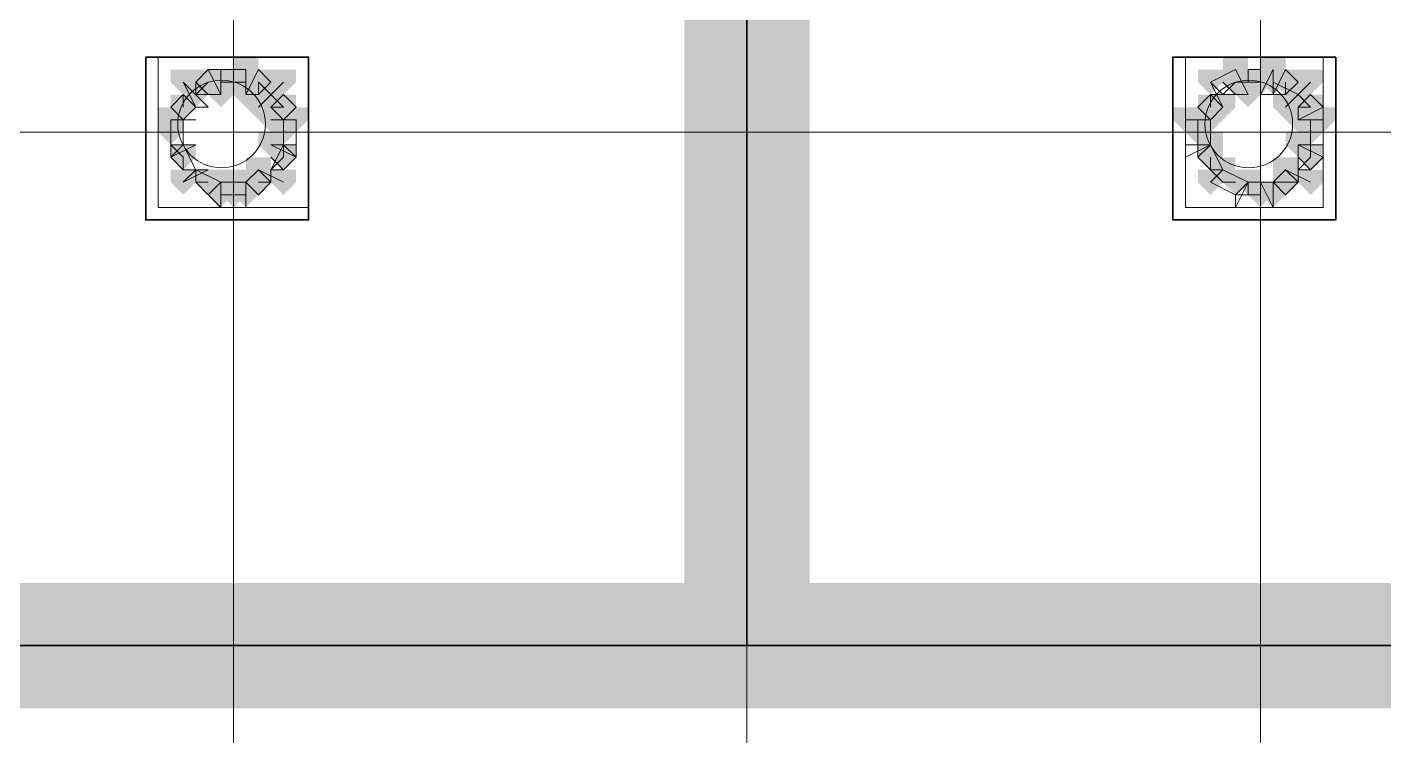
# Model space of a CAD drawing. Header units: millimetres. Extents: x 2315 to 4619, y 1334 to 1897.
# Drawn here: x 3958.53 to 3965.14, y 1541.26 to 1544.71 of the extents above; entities that cross this region are included whole.
import ezdxf

# ---------------------------------------------------------------- set-up
doc = ezdxf.new("R2010")
doc.units = ezdxf.units.MM
for name, color, linetype, true_color in [('PDF_10', 7, 'Continuous', 0x00b85c), ('PDF_AXIS', 7, 'Continuous', 0x00b85c), ('PDF_柱构件', 7, 'Continuous', 0x00b85c), ('PDF_转运站初步方案', 7, 'Continuous', 0x00b85c)]:
    doc.layers.add(name, color=color, linetype=linetype, true_color=true_color)
doc.layers.add('PDF_中心线层', color=1, linetype='Continuous')
doc.layers.add('PDF_粗实线层', color=7, linetype='Continuous')

msp = doc.modelspace()

# ---------------------------------------------------------------- hatches: boundary and pattern name
at = {"layer": 'PDF_10', "transparency": 33554559}
for points in [[(3959.4101, 1544.506), (3959.349, 1544.506), (3959.349, 1544.4449), (3959.4101, 1544.3839), (3959.4712, 1544.4449), (3959.4712, 1544.506)], [(3959.4101, 1544.506), (3959.349, 1544.506), (3959.349, 1544.4449), (3959.4101, 1544.3839), (3959.4712, 1544.4449), (3959.4712, 1544.506)], [(3959.5323, 1544.506), (3959.4712, 1544.506), (3959.4712, 1544.4449), (3959.5323, 1544.3839), (3959.5933, 1544.4449), (3959.5933, 1544.506)], [(3959.5323, 1544.506), (3959.4712, 1544.506), (3959.4712, 1544.4449), (3959.5323, 1544.3839), (3959.5933, 1544.4449), (3959.5933, 1544.506)], [(3959.6544, 1544.506), (3959.5933, 1544.506), (3959.5933, 1544.4449), (3959.6544, 1544.3839), (3959.7155, 1544.4449), (3959.7155, 1544.506)], [(3959.6544, 1544.506), (3959.5933, 1544.506), (3959.5933, 1544.4449), (3959.6544, 1544.3839), (3959.7155, 1544.4449), (3959.7155, 1544.506)], [(3964.4187, 1544.506), (3964.3577, 1544.506), (3964.3577, 1544.4449), (3964.4187, 1544.3839), (3964.4798, 1544.4449), (3964.4798, 1544.506)], [(3964.4187, 1544.506), (3964.3577, 1544.506), (3964.3577, 1544.4449), (3964.4187, 1544.3839), (3964.4798, 1544.4449), (3964.4798, 1544.506)], [(3964.5409, 1544.506), (3964.4798, 1544.506), (3964.4798, 1544.4449), (3964.5409, 1544.3839), (3964.602, 1544.4449), (3964.602, 1544.506)], [(3964.5409, 1544.506), (3964.4798, 1544.506), (3964.4798, 1544.4449), (3964.5409, 1544.3839), (3964.602, 1544.4449), (3964.602, 1544.506)], [(3964.6631, 1544.506), (3964.602, 1544.506), (3964.602, 1544.4449), (3964.6631, 1544.3839), (3964.7242, 1544.4449), (3964.7242, 1544.506)], [(3964.6631, 1544.506), (3964.602, 1544.506), (3964.602, 1544.4449), (3964.6631, 1544.3839), (3964.7242, 1544.4449), (3964.7242, 1544.506)], [(3959.2879, 1544.3839), (3959.2269, 1544.3839), (3959.2269, 1544.3228), (3959.2879, 1544.2617), (3959.349, 1544.3228), (3959.349, 1544.3839)], [(3959.2879, 1544.3839), (3959.2269, 1544.3839), (3959.2269, 1544.3228), (3959.2879, 1544.2617), (3959.349, 1544.3228), (3959.349, 1544.3839)], [(3959.2879, 1544.3839), (3959.2269, 1544.3839), (3959.2269, 1544.3228), (3959.2879, 1544.2617), (3959.349, 1544.3228), (3959.349, 1544.3839)], [(3959.7766, 1544.3839), (3959.7155, 1544.3839), (3959.7155, 1544.3228), (3959.7766, 1544.2617), (3959.8377, 1544.3228), (3959.8377, 1544.3839)], [(3959.7766, 1544.3839), (3959.7155, 1544.3839), (3959.7155, 1544.3228), (3959.7766, 1544.2617), (3959.8377, 1544.3228), (3959.8377, 1544.3839)], [(3964.2966, 1544.3839), (3964.2355, 1544.3839), (3964.2355, 1544.3228), (3964.2966, 1544.2617), (3964.3577, 1544.3228), (3964.3577, 1544.3839)], [(3964.2966, 1544.3839), (3964.2355, 1544.3839), (3964.2355, 1544.3228), (3964.2966, 1544.2617), (3964.3577, 1544.3228), (3964.3577, 1544.3839)], [(3964.2966, 1544.3839), (3964.2355, 1544.3839), (3964.2355, 1544.3228), (3964.2966, 1544.2617), (3964.3577, 1544.3228), (3964.3577, 1544.3839)], [(3964.7852, 1544.3839), (3964.7242, 1544.3839), (3964.7242, 1544.3228), (3964.7852, 1544.2617), (3964.8463, 1544.3228), (3964.8463, 1544.3839)], [(3964.7852, 1544.3839), (3964.7242, 1544.3839), (3964.7242, 1544.3228), (3964.7852, 1544.2617), (3964.8463, 1544.3228), (3964.8463, 1544.3839)], [(3959.2269, 1544.2617), (3959.1658, 1544.2617), (3959.1658, 1544.2006), (3959.2269, 1544.1395), (3959.2879, 1544.2006), (3959.2879, 1544.2617)], [(3959.2269, 1544.2617), (3959.1658, 1544.2617), (3959.1658, 1544.2006), (3959.2269, 1544.1395), (3959.2879, 1544.2006), (3959.2879, 1544.2617)], [(3959.7766, 1544.2617), (3959.7155, 1544.2617), (3959.7155, 1544.2006), (3959.7766, 1544.1395), (3959.8377, 1544.2006), (3959.8377, 1544.2617)], [(3959.7766, 1544.2617), (3959.7155, 1544.2617), (3959.7155, 1544.2006), (3959.7766, 1544.1395), (3959.8377, 1544.2006), (3959.8377, 1544.2617)], [(3964.2355, 1544.2617), (3964.1744, 1544.2617), (3964.1744, 1544.2006), (3964.2355, 1544.1395), (3964.2966, 1544.2006), (3964.2966, 1544.2617)], [(3964.2355, 1544.2617), (3964.1744, 1544.2617), (3964.1744, 1544.2006), (3964.2355, 1544.1395), (3964.2966, 1544.2006), (3964.2966, 1544.2617)], [(3964.7852, 1544.2617), (3964.7242, 1544.2617), (3964.7242, 1544.2006), (3964.7852, 1544.1395), (3964.8463, 1544.2006), (3964.8463, 1544.2617)], [(3964.7852, 1544.2617), (3964.7242, 1544.2617), (3964.7242, 1544.2006), (3964.7852, 1544.1395), (3964.8463, 1544.2006), (3964.8463, 1544.2617)], [(3959.2879, 1544.1395), (3959.2269, 1544.1395), (3959.2269, 1544.0784), (3959.2879, 1544.0174), (3959.349, 1544.0784), (3959.349, 1544.1395)], [(3959.2879, 1544.1395), (3959.2269, 1544.1395), (3959.2269, 1544.0784), (3959.2879, 1544.0174), (3959.349, 1544.0784), (3959.349, 1544.1395)], [(3959.7766, 1544.1395), (3959.7155, 1544.1395), (3959.7155, 1544.0784), (3959.7766, 1544.0174), (3959.8377, 1544.0784), (3959.8377, 1544.1395)], [(3959.7766, 1544.1395), (3959.7155, 1544.1395), (3959.7155, 1544.0784), (3959.7766, 1544.0174), (3959.8377, 1544.0784), (3959.8377, 1544.1395)], [(3964.2966, 1544.1395), (3964.2355, 1544.1395), (3964.2355, 1544.0784), (3964.2966, 1544.0174), (3964.3577, 1544.0784), (3964.3577, 1544.1395)], [(3964.2966, 1544.1395), (3964.2355, 1544.1395), (3964.2355, 1544.0784), (3964.2966, 1544.0174), (3964.3577, 1544.0784), (3964.3577, 1544.1395)], [(3964.7852, 1544.1395), (3964.7242, 1544.1395), (3964.7242, 1544.0784), (3964.7852, 1544.0174), (3964.8463, 1544.0784), (3964.8463, 1544.1395)], [(3964.7852, 1544.1395), (3964.7242, 1544.1395), (3964.7242, 1544.0784), (3964.7852, 1544.0174), (3964.8463, 1544.0784), (3964.8463, 1544.1395)], [(3959.4101, 1544.0174), (3959.349, 1544.0174), (3959.349, 1543.9563), (3959.4101, 1543.8952), (3959.4712, 1543.9563), (3959.4712, 1544.0174)], [(3959.4101, 1544.0174), (3959.349, 1544.0174), (3959.349, 1543.9563), (3959.4101, 1543.8952), (3959.4712, 1543.9563), (3959.4712, 1544.0174)], [(3959.6544, 1544.0174), (3959.5933, 1544.0174), (3959.5933, 1543.9563), (3959.6544, 1543.8952), (3959.7155, 1543.9563), (3959.7155, 1544.0174)], [(3959.6544, 1544.0174), (3959.5933, 1544.0174), (3959.5933, 1543.9563), (3959.6544, 1543.8952), (3959.7155, 1543.9563), (3959.7155, 1544.0174)], [(3959.6544, 1544.0174), (3959.5933, 1544.0174), (3959.5933, 1543.9563), (3959.6544, 1543.8952), (3959.7155, 1543.9563), (3959.7155, 1544.0174)], [(3964.4187, 1544.0174), (3964.3577, 1544.0174), (3964.3577, 1543.9563), (3964.4187, 1543.8952), (3964.4798, 1543.9563), (3964.4798, 1544.0174)], [(3964.4187, 1544.0174), (3964.3577, 1544.0174), (3964.3577, 1543.9563), (3964.4187, 1543.8952), (3964.4798, 1543.9563), (3964.4798, 1544.0174)], [(3964.6631, 1544.0174), (3964.602, 1544.0174), (3964.602, 1543.9563), (3964.6631, 1543.8952), (3964.7242, 1543.9563), (3964.7242, 1544.0174)], [(3964.6631, 1544.0174), (3964.602, 1544.0174), (3964.602, 1543.9563), (3964.6631, 1543.8952), (3964.7242, 1543.9563), (3964.7242, 1544.0174)], [(3964.6631, 1544.0174), (3964.602, 1544.0174), (3964.602, 1543.9563), (3964.6631, 1543.8952), (3964.7242, 1543.9563), (3964.7242, 1544.0174)], [(3959.5323, 1543.9563), (3959.4712, 1543.9563), (3959.4712, 1543.8952), (3959.5323, 1543.8341), (3959.5933, 1543.8952), (3959.5933, 1543.9563)], [(3959.5323, 1543.9563), (3959.4712, 1543.9563), (3959.4712, 1543.8952), (3959.5323, 1543.8341), (3959.5933, 1543.8952), (3959.5933, 1543.9563)], [(3964.5409, 1543.9563), (3964.4798, 1543.9563), (3964.4798, 1543.8952), (3964.5409, 1543.8341), (3964.602, 1543.8952), (3964.602, 1543.9563)], [(3964.5409, 1543.9563), (3964.4798, 1543.9563), (3964.4798, 1543.8952), (3964.5409, 1543.8341), (3964.602, 1543.8952), (3964.602, 1543.9563)]]:
    msp.add_hatch(color=6, dxfattribs=at).paths.add_polyline_path(points)
at = {"layer": 'PDF_柱构件', "transparency": 33554559}
for points in [[(3959.5933, 1544.5671), (3959.5323, 1544.5671), (3959.5323, 1544.506), (3959.5933, 1544.4449), (3959.6544, 1544.506), (3959.6544, 1544.5671)], [(3964.4187, 1544.5671), (3964.3577, 1544.5671), (3964.3577, 1544.506), (3964.4187, 1544.4449), (3964.4798, 1544.506), (3964.4798, 1544.5671)], [(3964.602, 1544.5671), (3964.5409, 1544.5671), (3964.5409, 1544.506), (3964.602, 1544.4449), (3964.6631, 1544.506), (3964.6631, 1544.5671)], [(3959.2879, 1544.506), (3959.2269, 1544.506), (3959.2269, 1544.4449), (3959.2879, 1544.3839), (3959.349, 1544.4449), (3959.349, 1544.506)], [(3959.4712, 1544.506), (3959.4101, 1544.506), (3959.4101, 1544.4449), (3959.4712, 1544.3839), (3959.5323, 1544.4449), (3959.5323, 1544.506)], [(3959.5933, 1544.506), (3959.5323, 1544.506), (3959.5323, 1544.4449), (3959.5933, 1544.3839), (3959.6544, 1544.4449), (3959.6544, 1544.506)], [(3959.7766, 1544.506), (3959.7155, 1544.506), (3959.7155, 1544.4449), (3959.7766, 1544.3839), (3959.8377, 1544.4449), (3959.8377, 1544.506)], [(3964.2966, 1544.506), (3964.2355, 1544.506), (3964.2355, 1544.4449), (3964.2966, 1544.3839), (3964.3577, 1544.4449), (3964.3577, 1544.506)], [(3964.602, 1544.506), (3964.5409, 1544.506), (3964.5409, 1544.4449), (3964.602, 1544.3839), (3964.6631, 1544.4449), (3964.6631, 1544.506)], [(3964.7852, 1544.506), (3964.7242, 1544.506), (3964.7242, 1544.4449), (3964.7852, 1544.3839), (3964.8463, 1544.4449), (3964.8463, 1544.506)], [(3959.349, 1544.4449), (3959.2879, 1544.4449), (3959.2879, 1544.3839), (3959.349, 1544.3228), (3959.4101, 1544.3839), (3959.4101, 1544.4449)], [(3959.4712, 1544.4449), (3959.4101, 1544.4449), (3959.4101, 1544.3839), (3959.4712, 1544.3228), (3959.5323, 1544.3839), (3959.5323, 1544.4449)], [(3959.5933, 1544.4449), (3959.5323, 1544.4449), (3959.5323, 1544.3839), (3959.5933, 1544.3228), (3959.6544, 1544.3839), (3959.6544, 1544.4449)], [(3959.7155, 1544.4449), (3959.6544, 1544.4449), (3959.6544, 1544.3839), (3959.7155, 1544.3228), (3959.7766, 1544.3839), (3959.7766, 1544.4449)], [(3964.4798, 1544.4449), (3964.4187, 1544.4449), (3964.4187, 1544.3839), (3964.4798, 1544.3228), (3964.5409, 1544.3839), (3964.5409, 1544.4449)], [(3964.7242, 1544.4449), (3964.6631, 1544.4449), (3964.6631, 1544.3839), (3964.7242, 1544.3228), (3964.7852, 1544.3839), (3964.7852, 1544.4449)], [(3959.6544, 1544.3839), (3959.5933, 1544.3839), (3959.5933, 1544.3228), (3959.6544, 1544.2617), (3959.7155, 1544.3228), (3959.7155, 1544.3839)], [(3964.3577, 1544.3839), (3964.2966, 1544.3839), (3964.2966, 1544.3228), (3964.3577, 1544.2617), (3964.4187, 1544.3228), (3964.4187, 1544.3839)], [(3964.6631, 1544.3839), (3964.602, 1544.3839), (3964.602, 1544.3228), (3964.6631, 1544.2617), (3964.7242, 1544.3228), (3964.7242, 1544.3839)], [(3959.2269, 1544.3228), (3959.1658, 1544.3228), (3959.1658, 1544.2617), (3959.2269, 1544.2006), (3959.2879, 1544.2617), (3959.2879, 1544.3228)], [(3959.7155, 1544.3228), (3959.6544, 1544.3228), (3959.6544, 1544.2617), (3959.7155, 1544.2006), (3959.7766, 1544.2617), (3959.7766, 1544.3228)], [(3959.7766, 1544.3228), (3959.7155, 1544.3228), (3959.7155, 1544.2617), (3959.7766, 1544.2006), (3959.8377, 1544.2617), (3959.8377, 1544.3228)], [(3959.8377, 1544.3228), (3959.7766, 1544.3228), (3959.7766, 1544.2617), (3959.8377, 1544.2006), (3959.8987, 1544.2617), (3959.8987, 1544.3228)], [(3964.1744, 1544.3228), (3964.1133, 1544.3228), (3964.1133, 1544.2617), (3964.1744, 1544.2006), (3964.2355, 1544.2617), (3964.2355, 1544.3228)], [(3964.2355, 1544.3228), (3964.1744, 1544.3228), (3964.1744, 1544.2617), (3964.2355, 1544.2006), (3964.2966, 1544.2617), (3964.2966, 1544.3228)], [(3964.2966, 1544.3228), (3964.2355, 1544.3228), (3964.2355, 1544.2617), (3964.2966, 1544.2006), (3964.3577, 1544.2617), (3964.3577, 1544.3228)], [(3964.7242, 1544.3228), (3964.6631, 1544.3228), (3964.6631, 1544.2617), (3964.7242, 1544.2006), (3964.7852, 1544.2617), (3964.7852, 1544.3228)], [(3964.7852, 1544.3228), (3964.7242, 1544.3228), (3964.7242, 1544.2617), (3964.7852, 1544.2006), (3964.8463, 1544.2617), (3964.8463, 1544.3228)], [(3964.8463, 1544.3228), (3964.7852, 1544.3228), (3964.7852, 1544.2617), (3964.8463, 1544.2006), (3964.9074, 1544.2617), (3964.9074, 1544.3228)], [(3959.7155, 1544.2006), (3959.6544, 1544.2006), (3959.6544, 1544.1395), (3959.7155, 1544.0784), (3959.7766, 1544.1395), (3959.7766, 1544.2006)], [(3964.2966, 1544.2006), (3964.2355, 1544.2006), (3964.2355, 1544.1395), (3964.2966, 1544.0784), (3964.3577, 1544.1395), (3964.3577, 1544.2006)], [(3964.7242, 1544.2006), (3964.6631, 1544.2006), (3964.6631, 1544.1395), (3964.7242, 1544.0784), (3964.7852, 1544.1395), (3964.7852, 1544.2006)], [(3959.6544, 1544.0784), (3959.5933, 1544.0784), (3959.5933, 1544.0174), (3959.6544, 1543.9563), (3959.7155, 1544.0174), (3959.7155, 1544.0784)], [(3964.3577, 1544.0784), (3964.2966, 1544.0784), (3964.2966, 1544.0174), (3964.3577, 1543.9563), (3964.4187, 1544.0174), (3964.4187, 1544.0784)], [(3964.6631, 1544.0784), (3964.602, 1544.0784), (3964.602, 1544.0174), (3964.6631, 1543.9563), (3964.7242, 1544.0174), (3964.7242, 1544.0784)], [(3959.2879, 1544.0174), (3959.2269, 1544.0174), (3959.2269, 1543.9563), (3959.2879, 1543.8952), (3959.349, 1543.9563), (3959.349, 1544.0174)], [(3959.4712, 1544.0174), (3959.4101, 1544.0174), (3959.4101, 1543.9563), (3959.4712, 1543.8952), (3959.5323, 1543.9563), (3959.5323, 1544.0174)], [(3959.5933, 1544.0174), (3959.5323, 1544.0174), (3959.5323, 1543.9563), (3959.5933, 1543.8952), (3959.6544, 1543.9563), (3959.6544, 1544.0174)], [(3959.7766, 1544.0174), (3959.7155, 1544.0174), (3959.7155, 1543.9563), (3959.7766, 1543.8952), (3959.8377, 1543.9563), (3959.8377, 1544.0174)], [(3964.2966, 1544.0174), (3964.2355, 1544.0174), (3964.2355, 1543.9563), (3964.2966, 1543.8952), (3964.3577, 1543.9563), (3964.3577, 1544.0174)], [(3964.4798, 1544.0174), (3964.4187, 1544.0174), (3964.4187, 1543.9563), (3964.4798, 1543.8952), (3964.5409, 1543.9563), (3964.5409, 1544.0174)], [(3964.7852, 1544.0174), (3964.7242, 1544.0174), (3964.7242, 1543.9563), (3964.7852, 1543.8952), (3964.8463, 1543.9563), (3964.8463, 1544.0174)], [(3959.4712, 1543.9563), (3959.4101, 1543.9563), (3959.4101, 1543.8952), (3959.4712, 1543.8341), (3959.5323, 1543.8952), (3959.5323, 1543.9563)], [(3959.5933, 1543.9563), (3959.5323, 1543.9563), (3959.5323, 1543.8952), (3959.5933, 1543.8341), (3959.6544, 1543.8952), (3959.6544, 1543.9563)], [(3964.602, 1543.9563), (3964.5409, 1543.9563), (3964.5409, 1543.8952), (3964.602, 1543.8341), (3964.6631, 1543.8952), (3964.6631, 1543.9563)]]:
    msp.add_hatch(color=6, dxfattribs=at).paths.add_polyline_path(points)
at = {"layer": 'PDF_粗实线层', "transparency": 33554559}
for points in [[(3976.3296, 1554.7066), (3975.7188, 1554.7066), (3975.7188, 1542.0017), (3920.3182, 1542.0017), (3920.3182, 1554.7066), (3919.7074, 1554.7066), (3919.7074, 1541.3909), (3976.3296, 1541.3909)], [(3962.342, 1554.7066), (3961.7312, 1554.7066), (3961.7312, 1541.6963), (3962.342, 1541.6963)]]:
    msp.add_hatch(color=256, dxfattribs=at).paths.add_polyline_path(points)
at = {"layer": 'PDF_转运站初步方案', "transparency": 33554559}
for points in [[(3959.4101, 1544.506), (3959.349, 1544.506), (3959.349, 1544.4449), (3959.4101, 1544.3839), (3959.4712, 1544.4449), (3959.4712, 1544.506)], [(3959.4101, 1544.506), (3959.349, 1544.506), (3959.349, 1544.4449), (3959.4101, 1544.3839), (3959.4712, 1544.4449), (3959.4712, 1544.506)], [(3959.5323, 1544.506), (3959.4712, 1544.506), (3959.4712, 1544.4449), (3959.5323, 1544.3839), (3959.5933, 1544.4449), (3959.5933, 1544.506)], [(3959.5323, 1544.506), (3959.4712, 1544.506), (3959.4712, 1544.4449), (3959.5323, 1544.3839), (3959.5933, 1544.4449), (3959.5933, 1544.506)], [(3959.6544, 1544.506), (3959.5933, 1544.506), (3959.5933, 1544.4449), (3959.6544, 1544.3839), (3959.7155, 1544.4449), (3959.7155, 1544.506)], [(3959.6544, 1544.506), (3959.5933, 1544.506), (3959.5933, 1544.4449), (3959.6544, 1544.3839), (3959.7155, 1544.4449), (3959.7155, 1544.506)], [(3964.4187, 1544.506), (3964.3577, 1544.506), (3964.3577, 1544.4449), (3964.4187, 1544.3839), (3964.4798, 1544.4449), (3964.4798, 1544.506)], [(3964.4187, 1544.506), (3964.3577, 1544.506), (3964.3577, 1544.4449), (3964.4187, 1544.3839), (3964.4798, 1544.4449), (3964.4798, 1544.506)], [(3964.5409, 1544.506), (3964.4798, 1544.506), (3964.4798, 1544.4449), (3964.5409, 1544.3839), (3964.602, 1544.4449), (3964.602, 1544.506)], [(3964.5409, 1544.506), (3964.4798, 1544.506), (3964.4798, 1544.4449), (3964.5409, 1544.3839), (3964.602, 1544.4449), (3964.602, 1544.506)], [(3964.6631, 1544.506), (3964.602, 1544.506), (3964.602, 1544.4449), (3964.6631, 1544.3839), (3964.7242, 1544.4449), (3964.7242, 1544.506)], [(3964.6631, 1544.506), (3964.602, 1544.506), (3964.602, 1544.4449), (3964.6631, 1544.3839), (3964.7242, 1544.4449), (3964.7242, 1544.506)], [(3959.2879, 1544.3839), (3959.2269, 1544.3839), (3959.2269, 1544.3228), (3959.2879, 1544.2617), (3959.349, 1544.3228), (3959.349, 1544.3839)], [(3959.2879, 1544.3839), (3959.2269, 1544.3839), (3959.2269, 1544.3228), (3959.2879, 1544.2617), (3959.349, 1544.3228), (3959.349, 1544.3839)], [(3959.7766, 1544.3839), (3959.7155, 1544.3839), (3959.7155, 1544.3228), (3959.7766, 1544.2617), (3959.8377, 1544.3228), (3959.8377, 1544.3839)], [(3959.7766, 1544.3839), (3959.7155, 1544.3839), (3959.7155, 1544.3228), (3959.7766, 1544.2617), (3959.8377, 1544.3228), (3959.8377, 1544.3839)], [(3964.2966, 1544.3839), (3964.2355, 1544.3839), (3964.2355, 1544.3228), (3964.2966, 1544.2617), (3964.3577, 1544.3228), (3964.3577, 1544.3839)], [(3964.2966, 1544.3839), (3964.2355, 1544.3839), (3964.2355, 1544.3228), (3964.2966, 1544.2617), (3964.3577, 1544.3228), (3964.3577, 1544.3839)], [(3964.7852, 1544.3839), (3964.7242, 1544.3839), (3964.7242, 1544.3228), (3964.7852, 1544.2617), (3964.8463, 1544.3228), (3964.8463, 1544.3839)], [(3964.7852, 1544.3839), (3964.7242, 1544.3839), (3964.7242, 1544.3228), (3964.7852, 1544.2617), (3964.8463, 1544.3228), (3964.8463, 1544.3839)], [(3959.2269, 1544.2617), (3959.1658, 1544.2617), (3959.1658, 1544.2006), (3959.2269, 1544.1395), (3959.2879, 1544.2006), (3959.2879, 1544.2617)], [(3959.2269, 1544.2617), (3959.1658, 1544.2617), (3959.1658, 1544.2006), (3959.2269, 1544.1395), (3959.2879, 1544.2006), (3959.2879, 1544.2617)], [(3959.7766, 1544.2617), (3959.7155, 1544.2617), (3959.7155, 1544.2006), (3959.7766, 1544.1395), (3959.8377, 1544.2006), (3959.8377, 1544.2617)], [(3959.7766, 1544.2617), (3959.7155, 1544.2617), (3959.7155, 1544.2006), (3959.7766, 1544.1395), (3959.8377, 1544.2006), (3959.8377, 1544.2617)], [(3964.2355, 1544.2617), (3964.1744, 1544.2617), (3964.1744, 1544.2006), (3964.2355, 1544.1395), (3964.2966, 1544.2006), (3964.2966, 1544.2617)], [(3964.2355, 1544.2617), (3964.1744, 1544.2617), (3964.1744, 1544.2006), (3964.2355, 1544.1395), (3964.2966, 1544.2006), (3964.2966, 1544.2617)], [(3964.7852, 1544.2617), (3964.7242, 1544.2617), (3964.7242, 1544.2006), (3964.7852, 1544.1395), (3964.8463, 1544.2006), (3964.8463, 1544.2617)], [(3964.7852, 1544.2617), (3964.7242, 1544.2617), (3964.7242, 1544.2006), (3964.7852, 1544.1395), (3964.8463, 1544.2006), (3964.8463, 1544.2617)], [(3959.2879, 1544.1395), (3959.2269, 1544.1395), (3959.2269, 1544.0784), (3959.2879, 1544.0174), (3959.349, 1544.0784), (3959.349, 1544.1395)], [(3959.2879, 1544.1395), (3959.2269, 1544.1395), (3959.2269, 1544.0784), (3959.2879, 1544.0174), (3959.349, 1544.0784), (3959.349, 1544.1395)], [(3959.7766, 1544.1395), (3959.7155, 1544.1395), (3959.7155, 1544.0784), (3959.7766, 1544.0174), (3959.8377, 1544.0784), (3959.8377, 1544.1395)], [(3959.7766, 1544.1395), (3959.7155, 1544.1395), (3959.7155, 1544.0784), (3959.7766, 1544.0174), (3959.8377, 1544.0784), (3959.8377, 1544.1395)], [(3964.2966, 1544.1395), (3964.2355, 1544.1395), (3964.2355, 1544.0784), (3964.2966, 1544.0174), (3964.3577, 1544.0784), (3964.3577, 1544.1395)], [(3964.2966, 1544.1395), (3964.2355, 1544.1395), (3964.2355, 1544.0784), (3964.2966, 1544.0174), (3964.3577, 1544.0784), (3964.3577, 1544.1395)], [(3964.7852, 1544.1395), (3964.7242, 1544.1395), (3964.7242, 1544.0784), (3964.7852, 1544.0174), (3964.8463, 1544.0784), (3964.8463, 1544.1395)], [(3964.7852, 1544.1395), (3964.7242, 1544.1395), (3964.7242, 1544.0784), (3964.7852, 1544.0174), (3964.8463, 1544.0784), (3964.8463, 1544.1395)], [(3959.4101, 1544.0174), (3959.349, 1544.0174), (3959.349, 1543.9563), (3959.4101, 1543.8952), (3959.4712, 1543.9563), (3959.4712, 1544.0174)], [(3959.4101, 1544.0174), (3959.349, 1544.0174), (3959.349, 1543.9563), (3959.4101, 1543.8952), (3959.4712, 1543.9563), (3959.4712, 1544.0174)], [(3959.6544, 1544.0174), (3959.5933, 1544.0174), (3959.5933, 1543.9563), (3959.6544, 1543.8952), (3959.7155, 1543.9563), (3959.7155, 1544.0174)], [(3959.6544, 1544.0174), (3959.5933, 1544.0174), (3959.5933, 1543.9563), (3959.6544, 1543.8952), (3959.7155, 1543.9563), (3959.7155, 1544.0174)], [(3964.4187, 1544.0174), (3964.3577, 1544.0174), (3964.3577, 1543.9563), (3964.4187, 1543.8952), (3964.4798, 1543.9563), (3964.4798, 1544.0174)], [(3964.4187, 1544.0174), (3964.3577, 1544.0174), (3964.3577, 1543.9563), (3964.4187, 1543.8952), (3964.4798, 1543.9563), (3964.4798, 1544.0174)], [(3964.6631, 1544.0174), (3964.602, 1544.0174), (3964.602, 1543.9563), (3964.6631, 1543.8952), (3964.7242, 1543.9563), (3964.7242, 1544.0174)], [(3964.6631, 1544.0174), (3964.602, 1544.0174), (3964.602, 1543.9563), (3964.6631, 1543.8952), (3964.7242, 1543.9563), (3964.7242, 1544.0174)], [(3959.5323, 1543.9563), (3959.4712, 1543.9563), (3959.4712, 1543.8952), (3959.5323, 1543.8341), (3959.5933, 1543.8952), (3959.5933, 1543.9563)], [(3959.5323, 1543.9563), (3959.4712, 1543.9563), (3959.4712, 1543.8952), (3959.5323, 1543.8341), (3959.5933, 1543.8952), (3959.5933, 1543.9563)], [(3964.5409, 1543.9563), (3964.4798, 1543.9563), (3964.4798, 1543.8952), (3964.5409, 1543.8341), (3964.602, 1543.8952), (3964.602, 1543.9563)], [(3964.5409, 1543.9563), (3964.4798, 1543.9563), (3964.4798, 1543.8952), (3964.5409, 1543.8341), (3964.602, 1543.8952), (3964.602, 1543.9563)]]:
    msp.add_hatch(color=6, dxfattribs=at).paths.add_polyline_path(points)

# ---------------------------------------------------------------- linework, layer by layer
at = {"layer": 'PDF_10', "color": 6, "lineweight": 18}
for points in [[(3959.5323, 1544.4449), (3959.5323, 1544.506)], [(3964.5409, 1544.506), (3964.5409, 1544.4449), (3964.4798, 1544.4449)], [(3959.349, 1544.3839), (3959.4101, 1544.4449)], [(3959.4101, 1544.3839), (3959.349, 1544.4449)], [(3959.4712, 1544.4449), (3959.5933, 1544.4449)], [(3959.6544, 1544.3839), (3959.6544, 1544.4449), (3959.7155, 1544.3839), (3959.7766, 1544.3228), (3959.7155, 1544.3228)], [(3964.4187, 1544.4449), (3964.3577, 1544.3839)], [(3964.4187, 1544.3839), (3964.3577, 1544.4449)], [(3964.7242, 1544.3228), (3964.7852, 1544.3228), (3964.7242, 1544.3839), (3964.602, 1544.4449)], [(3964.6631, 1544.3839), (3964.6631, 1544.4449)], [(3959.2879, 1544.3228), (3959.2879, 1544.3839)], [(3964.2966, 1544.3839), (3964.2966, 1544.3228)], [(3959.2269, 1544.1395), (3959.2269, 1544.2006), (3959.2879, 1544.2006)], [(3959.8377, 1544.2006), (3959.7766, 1544.2006), (3959.7766, 1544.1395)], [(3964.2966, 1544.2006), (3964.2355, 1544.2006), (3964.2355, 1544.1395)], [(3964.7852, 1544.1395), (3964.7852, 1544.2006), (3964.8463, 1544.2006)], [(3959.2879, 1544.0174), (3959.2879, 1544.0784), (3959.2879, 1544.0174)], [(3959.7766, 1544.0784), (3959.7155, 1544.0174)], [(3959.7155, 1544.0784), (3959.7766, 1544.0174)], [(3964.2966, 1544.0174), (3964.2966, 1544.0784), (3964.2966, 1544.0174)], [(3964.7242, 1544.0174), (3964.7852, 1544.0784)], [(3964.7242, 1544.0784), (3964.7852, 1544.0174)], [(3959.349, 1543.9563), (3959.4101, 1543.9563), (3959.349, 1543.9563)], [(3959.5323, 1543.9563), (3959.5323, 1543.8952)], [(3959.7155, 1543.9563), (3959.6544, 1543.9563)], [(3964.3577, 1543.9563), (3964.4187, 1543.9563), (3964.3577, 1543.9563)], [(3964.4798, 1543.8952), (3964.5409, 1543.8952), (3964.5409, 1543.9563)], [(3964.602, 1543.9563), (3964.7242, 1543.9563)], [(3959.5933, 1543.8952), (3959.4712, 1543.8952)]]:
    msp.add_lwpolyline(points, dxfattribs=at)
at = {"layer": 'PDF_AXIS', "color": 6, "lineweight": 18}
for points in [[(3959.1658, 1544.5671), (3959.1658, 1543.8341), (3959.8987, 1543.8341), (3959.8987, 1544.5671)], [(3964.8463, 1544.5671), (3964.8463, 1543.8341), (3964.1744, 1543.8341), (3964.1744, 1544.5671)]]:
    msp.add_lwpolyline(points, close=True, dxfattribs=at)
at = {"layer": 'PDF_中心线层', "color": 6, "lineweight": 18}
msp.add_lwpolyline([(3962.0366, 1535.7103), (3962.0366, 1547.6822)], close=True, dxfattribs=at)
for points in [[(3959.5323, 1547.1325), (3959.5323, 1536.2601)], [(3964.5409, 1547.1325), (3964.5409, 1536.2601)], [(3967.4728, 1544.2006), (3956.6004, 1544.2006)], [(3956.0506, 1541.6963), (3968.0225, 1541.6963), (3956.0506, 1541.6963)]]:
    msp.add_lwpolyline(points, dxfattribs=at)
msp.add_arc((3962.0445, 1541.6905), 5.9938, 60.13055, 179.94514, dxfattribs=at)
at = {"layer": 'PDF_柱构件', "color": 6, "lineweight": 18}
for points in [[(3959.349, 1544.3839), (3959.4712, 1544.3839), (3959.4101, 1544.506), (3959.349, 1544.4449)], [(3959.4101, 1544.506), (3959.4712, 1544.3839), (3959.4712, 1544.506)], [(3959.4712, 1544.4449), (3959.5933, 1544.4449), (3959.5933, 1544.506), (3959.4712, 1544.506)], [(3959.5933, 1544.506), (3959.5933, 1544.3839)], [(3959.5933, 1544.3839), (3959.6544, 1544.3839), (3959.7155, 1544.4449), (3959.6544, 1544.506)], [(3964.4798, 1544.3839), (3964.3577, 1544.3839), (3964.2966, 1544.4449), (3964.4187, 1544.506)], [(3964.4187, 1544.506), (3964.4798, 1544.3839)], [(3964.5409, 1544.4449), (3964.4798, 1544.4449), (3964.4798, 1544.506), (3964.5409, 1544.506)], [(3964.602, 1544.506), (3964.602, 1544.3839), (3964.5409, 1544.3839)], [(3964.6631, 1544.3839), (3964.602, 1544.3839), (3964.6631, 1544.506), (3964.7242, 1544.4449)], [(3959.2879, 1544.4449), (3959.349, 1544.3228), (3959.4101, 1544.3228)], [(3959.7766, 1544.4449), (3959.6544, 1544.3228)], [(3964.2966, 1544.4449), (3964.3577, 1544.3228)], [(3964.7852, 1544.4449), (3964.6631, 1544.3228)], [(3959.2879, 1544.2617), (3959.349, 1544.3228), (3959.2879, 1544.3839), (3959.2269, 1544.3228)], [(3959.7155, 1544.3228), (3959.7766, 1544.2617), (3959.8377, 1544.3228), (3959.7766, 1544.3839)], [(3964.3577, 1544.3228), (3964.2966, 1544.2617), (3964.2355, 1544.3228), (3964.2966, 1544.3839)], [(3964.7242, 1544.2617), (3964.7242, 1544.3228), (3964.7852, 1544.3839), (3964.8463, 1544.3228)], [(3959.2269, 1544.2617), (3959.2879, 1544.2617), (3959.349, 1544.2617)], [(3959.2879, 1544.1395), (3959.2879, 1544.2617), (3959.2269, 1544.2617), (3959.2269, 1544.1395)], [(3959.8377, 1544.2617), (3959.7155, 1544.2617)], [(3959.7766, 1544.2617), (3959.7766, 1544.1395), (3959.8377, 1544.1395), (3959.8377, 1544.2617)], [(3964.1744, 1544.2617), (3964.2966, 1544.2617)], [(3964.2966, 1544.2617), (3964.2966, 1544.1395), (3964.2355, 1544.1395), (3964.2355, 1544.2617)], [(3964.8463, 1544.2617), (3964.7242, 1544.2617)], [(3964.7852, 1544.1395), (3964.7852, 1544.2617), (3964.8463, 1544.2617), (3964.8463, 1544.1395)], [(3959.2269, 1544.0784), (3959.349, 1544.1395), (3959.2879, 1544.1395), (3959.2269, 1544.1395)], [(3959.349, 1544.0174), (3959.2879, 1544.1395), (3959.2269, 1544.0784), (3959.2879, 1544.0174)], [(3959.8377, 1544.1395), (3959.7155, 1544.1395), (3959.8377, 1544.0784)], [(3959.7766, 1544.1395), (3959.7155, 1544.0174), (3959.7766, 1544.0174), (3959.8377, 1544.0784)], [(3964.1744, 1544.1395), (3964.2966, 1544.1395), (3964.1744, 1544.0784)], [(3964.2966, 1544.1395), (3964.3577, 1544.0174), (3964.2966, 1544.0174), (3964.2355, 1544.0784)], [(3964.8463, 1544.0784), (3964.7242, 1544.1395), (3964.8463, 1544.1395)], [(3964.7242, 1544.0174), (3964.7242, 1544.1395), (3964.8463, 1544.0784), (3964.7852, 1544.0174)], [(3959.2879, 1543.9563), (3959.4101, 1544.0174), (3959.349, 1544.0174)], [(3959.4712, 1543.9563), (3959.349, 1544.0174), (3959.349, 1543.9563), (3959.4101, 1543.8952)], [(3959.6544, 1544.0174), (3959.5933, 1543.9563), (3959.6544, 1543.8952), (3959.7155, 1543.9563)], [(3959.7766, 1543.9563), (3959.6544, 1544.0174)], [(3964.2966, 1543.9563), (3964.3577, 1544.0174)], [(3964.3577, 1544.0174), (3964.4798, 1543.9563), (3964.4187, 1543.8952), (3964.2966, 1543.9563)], [(3964.602, 1543.9563), (3964.6631, 1544.0174), (3964.7242, 1543.9563), (3964.6631, 1543.8952)], [(3964.7852, 1543.9563), (3964.6631, 1544.0174)], [(3959.4712, 1543.8341), (3959.4712, 1543.9563), (3959.4101, 1543.8952)], [(3959.5933, 1543.9563), (3959.4712, 1543.9563), (3959.4712, 1543.8952), (3959.5933, 1543.8952)], [(3959.5933, 1543.8952), (3959.5933, 1543.9563), (3959.5933, 1543.8341)], [(3964.4798, 1543.9563), (3964.5409, 1543.9563), (3964.5409, 1543.8952), (3964.4798, 1543.8952)], [(3964.602, 1543.8341), (3964.5409, 1543.9563), (3964.602, 1543.9563), (3964.602, 1543.8952)]]:
    msp.add_lwpolyline(points, close=True, dxfattribs=at)
for points in [[(3964.4798, 1544.4449), (3964.4187, 1544.4449)], [(3964.3577, 1544.3839), (3964.2966, 1544.3839)], [(3959.2269, 1544.2617), (3959.2879, 1544.2617)], [(3959.2879, 1544.0784), (3959.2269, 1544.1395)], [(3959.7766, 1544.1395), (3959.7766, 1544.0784)], [(3964.2355, 1544.1395), (3964.2355, 1544.0784)], [(3964.7852, 1544.0784), (3964.7852, 1544.1395)], [(3959.349, 1543.9563), (3959.349, 1544.0174)], [(3959.7155, 1544.0174), (3959.7155, 1543.9563)], [(3964.2966, 1544.0174), (3964.3577, 1543.9563)], [(3964.7242, 1543.9563), (3964.7242, 1544.0174)], [(3964.4187, 1543.8952), (3964.4798, 1543.9563), (3964.4187, 1543.8341), (3964.4187, 1543.8952), (3964.4798, 1543.8952)]]:
    msp.add_lwpolyline(points, dxfattribs=at)
at = {"layer": 'PDF_粗实线层', "lineweight": 35}
for points in [[(3920.0128, 1554.7066), (3920.0128, 1541.6963), (3976.0242, 1541.6963), (3976.0242, 1554.7066)], [(3962.0366, 1541.6963), (3962.0366, 1554.7066)]]:
    msp.add_lwpolyline(points, dxfattribs=at)
at = {"layer": 'PDF_粗实线层', "color": 6, "lineweight": 35}
for points in [[(3959.1047, 1544.5671), (3959.8987, 1544.5671), (3959.8987, 1543.773), (3959.1047, 1543.773)], [(3964.9074, 1544.5671), (3964.1133, 1544.5671), (3964.1133, 1543.773), (3964.9074, 1543.773)]]:
    msp.add_lwpolyline(points, close=True, dxfattribs=at)
at = {"layer": 'PDF_转运站初步方案', "color": 6, "lineweight": 18}
for centre in [(3959.4747, 1544.2406), (3959.4747, 1544.2406), (3964.4836, 1544.2406), (3964.4836, 1544.2406)]:
    msp.add_circle(centre, 0.2138, dxfattribs=at)

doc.saveas('drawing.dxf')
